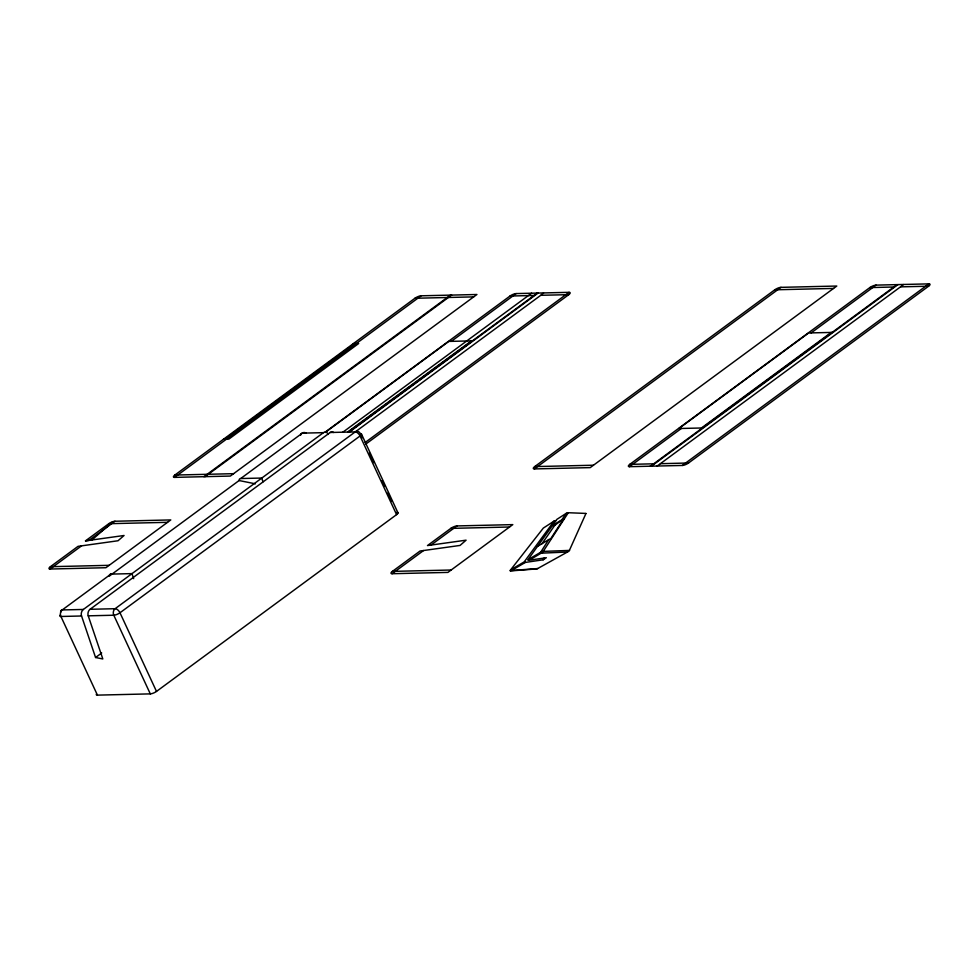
<?xml version="1.0" encoding="UTF-8"?>
<svg xmlns="http://www.w3.org/2000/svg" width="979" height="979" viewBox="0 0 979 979"><rect width="100%" height="100%" fill="white"/><g stroke="black" fill="none" stroke-linecap="round" stroke-linejoin="round"><path stroke-width="1.47" d="M536.81 293.162L536.798 293.186A8.248 2.447 -24.9 0 1 535.941 293.994L534.216 295.352M543.516 293.002L543.504 293.027A8.248 2.447 -24.9 0 1 542.66 293.835L540.922 295.193M896.666 284.705L896.593 284.803A8.248 2.447 -24.9 0 1 895.809 285.538L651.708 465.282A8.75 2.607 -24.9 0 1 650.692 465.931L650.093 466.2M903.384 284.546L903.336 284.608A8.248 2.447 -24.9 0 1 902.516 285.378L658.426 465.123A8.75 2.607 -24.9 0 1 657.399 465.771L656.811 466.041M585.919 513.424L568.297 512.727L542.856 551.96A5.727 1.701 -24.9 0 1 541.497 552.964L529.149 560.208L546.319 557.712L543.137 559.804L525.368 562.423L510.671 570.916L537.043 568.897L567.979 551.728A4.32 1.285 -24.9 0 0 569.227 550.773L585.956 513.498M569.533 550.406L543.125 551.41A3.378 1.003 -24.9 0 0 541.167 551.997L527.938 559.694L556.88 519.359L566.131 513.412M543.137 559.804L544.214 558.018M563.769 518.686L554.824 525.246L552.499 525.478L563.769 518.686L550.7 538.78A2.582 0.771 -24.9 0 0 548.717 539.613L537.483 546.429M548.717 539.613L540.212 552.939M562.117 519.408L566.033 513.522L568.297 512.727M541.962 543.712L554.824 525.246M554.041 521.171L524.193 561.897L510.585 569.913L543.333 528.073L554.175 521.061M510.12 570.304L510.659 570.316A3.512 1.04 -24.9 0 0 511.552 570.524L537.765 568.554M112.915 521.648L91.953 539.918L85.552 540.812M50.394 566.706L78.051 546.343L118.031 540.751L124.064 535.489L85.467 540.885L108.791 523.704A4.785 1.42 -24.9 0 1 114.971 521.244L170.787 519.935L105.903 567.722L50.088 569.032A4.785 1.42 -24.9 0 1 50.394 566.706L109.146 565.324M174.849 475.06L414.937 298.265A4.785 1.42 -24.9 0 1 421.117 295.805L476.932 294.495L230.359 476.063L174.543 477.385A4.785 1.42 -24.9 0 1 174.849 475.06L233.602 473.677M224.889 439.192L354.667 343.629M50.088 569.032L81.563 545.854M88.967 540.396L114.971 521.244M174.543 477.385L421.117 295.805M203.913 476.687L450.487 295.12M205.064 476.663L451.637 295.095M133.658 578.662L131.945 573.608L110.908 574.11L62.24 609.941A4.785 2.57 53.6 0 0 60.674 612.242M110.908 574.11A4.785 2.57 53.6 0 0 109.318 576.105L239.096 480.542A4.785 2.57 53.6 0 1 240.687 478.547L302.327 433.146L323.449 432.657A4.797 3.475 -78.6 0 1 328.075 434.431M396.887 512.311A4.785 1.42 -24.9 0 1 396.581 514.624L156.493 691.419A4.785 1.42 -24.9 0 1 150.301 693.878L97.435 695.127L60.918 616.476A4.785 3.769 88.7 0 1 62.24 609.941L83.362 609.452L323.449 432.657M325.309 432.033L509.998 296.037A4.785 1.42 -24.9 0 1 516.178 293.578L569.056 292.329A4.785 1.42 -24.9 0 1 568.75 294.655L365.595 444.246M325.15 432.473L448.798 341.414L472.331 340.863L348.671 431.923M451.295 341.353L516.178 293.578M83.362 609.427A4.797 3.475 -78.6 0 0 81.551 615.975L95.563 657.509L102.819 658.965L88.232 615.828A4.797 3.475 -78.6 0 1 90.068 609.281L330.168 432.498L355.206 431.91A4.785 3.769 88.7 0 1 360.37 433.66A4.785 1.42 -24.9 0 1 360.064 435.973L396.581 514.624M342.687 432.326L531.597 293.21M347.729 431.935L471.388 340.888M348.145 432.363L534.057 295.462L509.998 296.037M349.197 432.18L538.107 293.064M354.851 432.216L540.763 295.303L568.75 294.655M365.13 442.508L569.056 292.329M95.563 657.509L101.694 652.993M392.408 571.393L420.064 551.018L460.044 545.438L466.09 540.175L427.48 545.56L450.805 528.391A4.785 1.42 -24.9 0 1 456.985 525.931L512.8 524.622L447.917 572.397L392.102 573.718A4.785 1.42 -24.9 0 1 392.408 571.393L451.16 570.011M534.705 466.604L774.793 289.808A4.785 1.42 -24.9 0 1 780.973 287.349L836.788 286.039L590.215 467.619L534.399 468.929A4.785 1.42 -24.9 0 1 534.705 466.604L593.458 465.221M392.102 573.718L423.577 550.528M430.993 545.07L456.985 525.931M534.399 468.929L780.973 287.349M629.766 464.376L869.854 287.581A4.785 1.42 -24.9 0 1 876.046 285.122L928.912 283.873A4.785 1.42 -24.9 0 1 928.606 286.198L688.531 462.994A4.785 1.42 -24.9 0 1 682.339 465.453L629.46 466.689A4.785 1.42 -24.9 0 1 629.766 464.376L653.825 463.801M629.46 466.689L681.372 428.459M811.15 332.897L876.046 285.122M701.466 427.994L831.244 332.432M893.913 287.006L869.854 287.581M651.402 466.175L897.976 284.608M900.631 286.859L928.606 286.198M682.339 465.453L928.912 283.873M660.458 463.703L688.531 462.994M554.42 520.926L555.974 520.632M567.11 512.923L568.285 512.653M567.49 552.021L541.032 553.172A4.418 1.309 -24.9 0 1 540.212 552.939M414.937 298.265L473.689 296.882M774.793 289.808L833.545 288.426M353.284 343.653L358.644 343.531L228.866 439.094L223.518 439.228M832.187 332.407L808.666 332.958L678.888 428.521L702.42 427.97M240.687 478.547L261.723 478.046L263.008 481.839M108.791 523.704L167.544 522.321M450.805 528.391L509.557 527.008M90.08 609.293L115.118 608.705L355.206 431.91A4.785 2.57 53.6 0 1 360.064 435.973L119.976 612.768A4.785 1.42 -24.9 0 1 113.797 615.228L88.232 615.828M81.526 615.987L60.918 616.476A4.785 1.42 -24.9 0 1 60.245 615.032M239.096 480.542L255.397 483.822M398.012 512.959L361.447 434.015M361.018 435.043L362.291 437.797M369.34 452.971L373.819 462.639M382.153 480.579L384.71 486.098M387.917 492.988L391.759 501.272M156.493 691.419L119.976 612.768A4.785 2.57 53.6 0 0 115.118 608.705A4.785 3.769 88.7 0 0 113.797 615.228L150.301 693.878M97.435 695.127A4.785 1.42 -24.9 0 1 96.444 694.099M306.256 433.269A4.785 3.769 88.7 0 0 302.327 433.146A4.785 2.57 53.6 0 0 300.737 435.08M330.156 432.485A4.797 3.475 -78.6 0 1 333.643 432.485M525.478 562.301A2.766 0.82 -24.9 0 1 524.328 562.362M529.26 560.086A2.815 0.832 -24.9 0 1 528.097 560.147M510.34 570.928A2.374 0.71 -24.9 0 1 510.145 570.879"/></g></svg>
